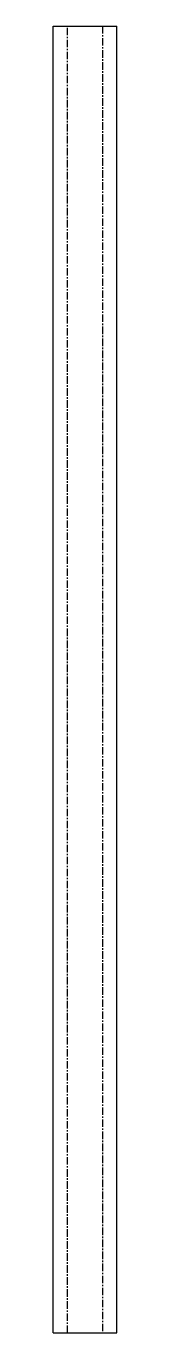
# Model space of a CAD drawing. Header units: millimetres. Extents: x 0 to 108, y 0 to 2210.
import ezdxf

# ---------------------------------------------------------------- set-up
doc = ezdxf.new("R2010")
doc.units = ezdxf.units.MM
doc.linetypes.add('CENTERX2', pattern=[20.32, 12.7, -2.54, 2.54, -2.54])

msp = doc.modelspace()

# ---------------------------------------------------------------- linework, layer by layer
at = {"color": 7, "linetype": 'Continuous', "lineweight": 25}
for p, q in [((0, 0), (0, 2210)), ((0, 2210), (107.9, 2210)), ((107.9, 0), (107.9, 2210)), ((0, 0), (107.9, 0))]:
    msp.add_line(p, q, dxfattribs=at)
at = {"color": 7, "linetype": 'CENTERX2'}
for p, q in [((24.2, 0), (24.2, 2210)), ((83.7, 2210), (83.7, 0))]:
    msp.add_line(p, q, dxfattribs=at)

doc.saveas('drawing.dxf')
